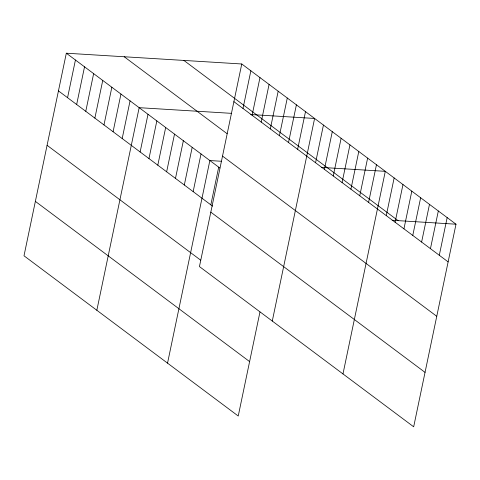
<?xml version="1.0" encoding="UTF-8"?>
<svg xmlns="http://www.w3.org/2000/svg" width="480" height="480" viewBox="0 0 480 480"><rect width="100%" height="100%" fill="white"/><g stroke="black" fill="none" stroke-linecap="round" stroke-linejoin="round"><path stroke-width="0.72" d="M241.764 63.984L199.44 266.58L413.676 426.798L456 224.202L241.764 63.984L66.324 53.202L24 255.798L238.236 416.016L259.968 311.994M67.56 97.698L75.432 60.012M76.662 104.502L84.534 66.822M85.77 111.312L93.642 73.632M94.872 118.122L102.744 80.442M103.98 124.932L111.852 87.246M113.082 131.742L120.954 94.056M122.19 138.552L130.062 100.866M96.84 310.272L139.164 107.676L231.36 113.34M140.13 151.968L148.002 114.288M148.968 158.58L156.84 120.894M157.806 165.186L165.678 127.506M166.644 171.798L174.516 134.112M175.476 178.404L183.354 140.724M184.314 185.016L192.186 147.33M193.152 191.622L201.024 153.942M167.538 363.144L209.862 160.548L221.442 161.262M210.828 204.84L218.7 167.16M242.994 108.474L250.866 70.794M252.102 115.284L259.974 77.604M261.204 122.094L269.076 84.414M270.312 128.904L278.184 91.218M279.414 135.714L287.286 98.028M288.522 142.524L296.394 104.838M297.624 149.334L305.496 111.648M272.28 321.054L314.604 118.458L250.746 114.534M315.57 162.75L323.442 125.064M324.408 169.356L332.28 131.676M333.246 175.968L341.118 138.282M342.078 182.574L349.95 144.894M350.916 189.186L358.788 151.5M359.754 195.792L367.626 158.112M368.592 202.404L376.464 164.718M342.978 373.926L385.302 171.33L321.444 167.406M386.268 215.622L394.14 177.936M395.106 222.228L402.978 184.548M403.944 228.84L411.816 191.154M412.776 235.446L420.648 197.766M421.614 242.058L429.486 204.372M430.452 248.664L438.324 210.984M439.29 255.276L447.162 217.59M392.142 220.278L456 224.202M183.87 60.426L398.106 220.644M233.892 101.664L448.128 261.882M124.218 56.76L227.106 133.704M222.522 156.09L436.758 316.308M66.324 53.202L219.876 168.036M58.452 90.888L212.598 206.16M210.81 212.16L425.046 372.378M47.082 145.308L200.634 260.142M35.37 201.378L249.606 361.596"/></g></svg>
